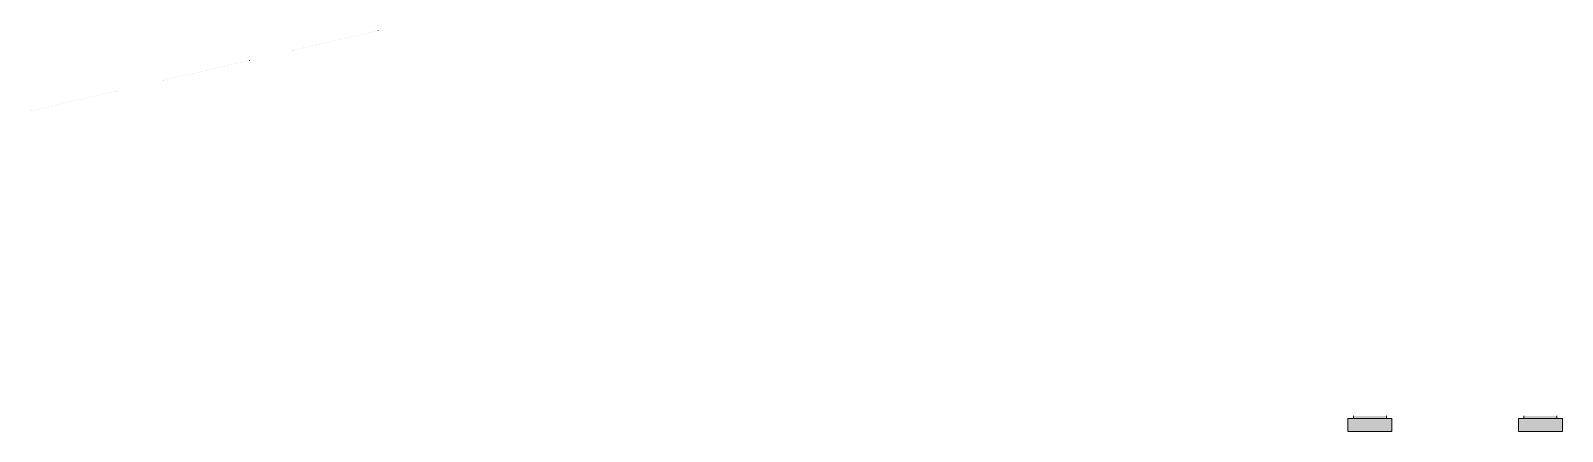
# Model space of a CAD drawing. Header units: centimetres. Extents: x -1731 to -339, y 256 to 620.
import ezdxf

# ---------------------------------------------------------------- set-up
doc = ezdxf.new("R2010")
doc.units = ezdxf.units.CM
doc.layers.add('E-LITE-EQPM', color=7, linetype='Continuous', lineweight=9)

# ---------------------------------------------------------------- blocks, each defined once
blk = doc.blocks.new('LIGHT PROFILE1 - SM530C L1130 1 xLED15S_830 OC 3-1750097-СЕВЕР')
at = {"layer": 'E-LITE-EQPM', "true_color": 0xffd6c1}
blk.add_hatch(color=254, dxfattribs=at).paths.add_polyline_path([(-1493.5, 602), (-1415.5, 620), (-1415.5, 620.1), (-1493.5, 602.1)])
at = {"layer": 'E-LITE-EQPM'}
for p, q in [((-1415.5, 620), (-1415.5, 620.1)), ((-1493.5, 602), (-1493.5, 602.1))]:
    blk.add_line(p, q, dxfattribs=at)
blk = doc.blocks.new('LIGHT PROFILE1 - SM530C L1130 1 xLED15S_830 OC 3-V4-СЕВЕР')
at = {"layer": 'E-LITE-EQPM', "true_color": 0xffd6c1}
blk.add_hatch(color=254, dxfattribs=at).paths.add_polyline_path([(-1610.4, 575), (-1532.4, 593), (-1532.5, 593.1), (-1610.4, 575.1)])
at = {"layer": 'E-LITE-EQPM'}
for p, q in [((-1532.4, 593), (-1532.5, 593.1)), ((-1610.4, 575), (-1610.4, 575.1))]:
    blk.add_line(p, q, dxfattribs=at)
blk = doc.blocks.new('Deckenleuchte rund mit Ring Aufbau - 40-1643942-СЕВЕР')
at = {"layer": 'E-LITE-EQPM', "true_color": 0xffd6c1}
for points in [[(-357.8, 256), (-339.1, 256), (-339.1, 267.8), (-379.1, 267.8), (-379.1, 256), (-361.6, 256)], [(-344.2, 267.8), (-344.1, 267.8), (-344.2, 270), (-374.1, 270), (-374.1, 267.8), (-344.8, 267.8)]]:
    blk.add_hatch(color=254, dxfattribs=at).paths.add_polyline_path(points)
at = {"layer": 'E-LITE-EQPM'}
for p, q in [((-379.1, 267.8), (-379.1, 256)), ((-379.1, 267.8), (-339.1, 267.8)), ((-374.1, 270), (-374.1, 267.8)), ((-344.1, 267.8), (-344.1, 270)), ((-339.1, 256), (-339.1, 267.8)), ((-379.1, 256), (-339.1, 256))]:
    blk.add_line(p, q, dxfattribs=at)
blk = doc.blocks.new('Deckenleuchte rund mit Ring Aufbau - 40 ФОТО-1750059-СЕВЕР')
at = {"layer": 'E-LITE-EQPM', "true_color": 0xffd6c1}
for points in [[(-529.1, 256), (-494.1, 256), (-494.1, 267.8), (-534.1, 267.8), (-534.1, 256), (-531.9, 256)], [(-526.8, 267.8), (-499.1, 267.8), (-499.2, 270), (-529.1, 270), (-529.1, 267.8), (-528.5, 267.8)]]:
    blk.add_hatch(color=254, dxfattribs=at).paths.add_polyline_path(points)
at = {"layer": 'E-LITE-EQPM'}
for p, q in [((-534.1, 267.8), (-534.1, 256)), ((-534.1, 267.8), (-494.1, 267.8)), ((-529.1, 270), (-529.1, 267.8)), ((-499.1, 267.8), (-499.1, 270)), ((-494.1, 256), (-494.1, 267.8)), ((-534.1, 256), (-494.1, 256))]:
    blk.add_line(p, q, dxfattribs=at)

msp = doc.modelspace()

# ---------------------------------------------------------------- block references
at = {"layer": 'E-LITE-EQPM'}
for name, p in [('LIGHT PROFILE1 - SM530C L1130 1 xLED15S_830 OC 3-1750097-СЕВЕР', (0, 0)), ('LIGHT PROFILE1 - SM530C L1130 1 xLED15S_830 OC 3-V4-СЕВЕР', (0, 0)), ('LIGHT PROFILE1 - SM530C L1130 1 xLED15S_830 OC 3-V4-СЕВЕР', (-120.8, -27.9)), ('Deckenleuchte rund mit Ring Aufbau - 40 ФОТО-1750059-СЕВЕР', (0, 0)), ('Deckenleuchte rund mit Ring Aufbau - 40-1643942-СЕВЕР', (0, 0))]:
    msp.add_blockref(name, p, dxfattribs=at)

doc.saveas('drawing.dxf')
